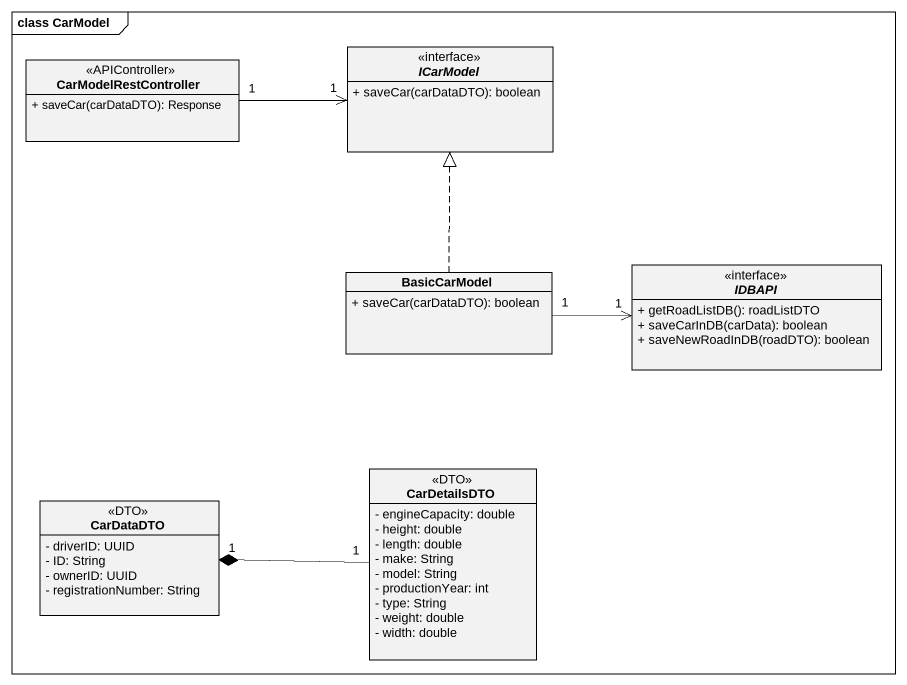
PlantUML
@startuml
mainframe class CarModel
hide circle
hide empty members
skinparam classAttributeIconSize 0
interface ICarModel {
  + saveCar(carDataDTO): boolean
}
class CarModelRestController <<APIController>> {
  + saveCar(carDataDTO): Response
}
interface IDBAPI {
  + getRoadListDB(): roadListDTO
  + saveCarInDB(carData): boolean
  + saveNewRoadInDB(roadDTO): boolean
}
class BasicCarModel {
  + saveCar(carDataDTO): boolean
}
class CarDetailsDTO <<DTO>> {
  - engineCapacity: double
  - height: double
  - length: double
  - make: String
  - model: String
  - productionYear: int
  - type: String
  - weight: double
  - width: double
}
class CarDataDTO <<DTO>> {
  - driverID: UUID
  - ID: String
  - ownerID: UUID
  - registrationNumber: String
}
CarModelRestController "1" -right-> "1" ICarModel
BasicCarModel .up.|> ICarModel
BasicCarModel "1" -right-> "1" IDBAPI
CarDetailsDTO "1" -left-* "1" CarDataDTO
@enduml
